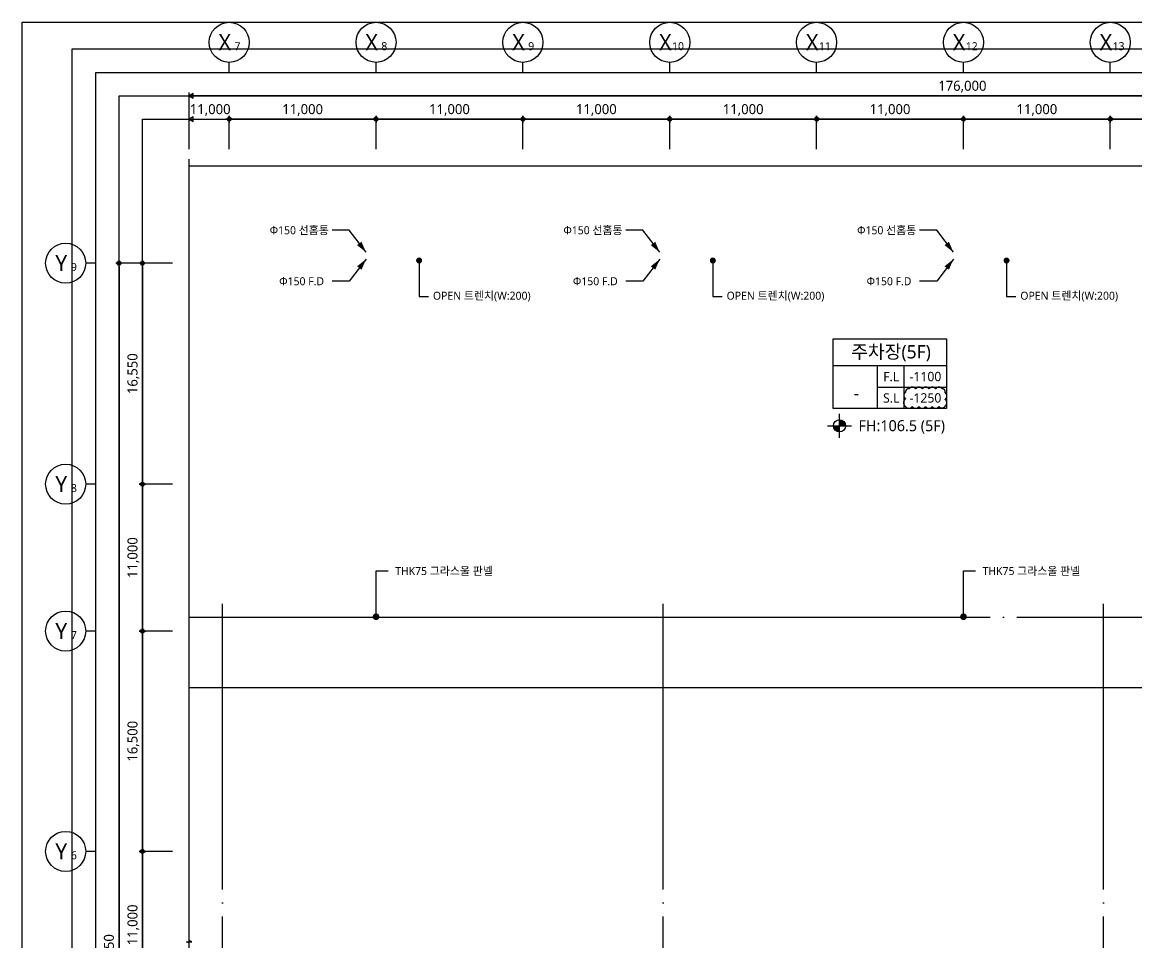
# Model space of a CAD drawing. Header units: millimetres. Extents: x 45782458 to 46215946, y 191740 to 1509539.
# Drawn here: x 46006272 to 46089677, y 404590 to 473440 of the extents above; entities that cross this region are included whole.
import ezdxf
from ezdxf.enums import TextEntityAlignment as Align

# ---------------------------------------------------------------- set-up
doc = ezdxf.new("R2010")
doc.units = ezdxf.units.MM
doc.header["$LTSCALE"] = 1000
doc.header["$MEASUREMENT"] = 0
doc.header["$PDSIZE"] = -10
doc.linetypes.add('ACAD_ISO03W100', pattern=[30, 12, -18])
doc.linetypes.add('CEN', pattern=[62, 60, -1, 0, -1])
doc.layers.get('0').update_dxf_attribs({"linetype": 'CONTINUOUS'})
doc.layers.get('Defpoints').update_dxf_attribs({"color": 171, "linetype": 'CONTINUOUS'})
for name, color, linetype in [('Center(AR)', 30, 'CEN'), ('DIM', 7, 'CONTINUOUS'), ('LED', 7, 'CONTINUOUS'), ('NDIM', 7, 'CONTINUOUS'), ('SYM', 7, 'CONTINUOUS'), ('SYM(AXIS)', 7, 'CONTINUOUS'), ('SYMBOL', 7, 'CONTINUOUS'), ('TEXT(AXIS)', 2, 'CONTINUOUS'), ('TEXT(MIN)', 7, 'CONTINUOUS'), ('TEXT(실명)', 3, 'CONTINUOUS'), ('TEXT-기입', 6, 'CONTINUOUS'), ('TITLE', 7, 'CONTINUOUS')]:
    doc.layers.add(name, color=color, linetype=linetype)
doc.layers.add('VE변경사항적용-20220616', color=10, linetype='CONTINUOUS', plot=False)
doc.styles.add('CGS', font='cgse', dxfattribs={"bigfont": 'cgs'})
doc.styles.add('TE', font='malgun_0.ttf')
doc.styles.add('궁서체', font='')
doc.styles.add('나눔바른고딕', font='NanumBarunGothic.ttf')
doc.styles.get('궁서체').set_extended_font_data('GungsuhChe')
doc.dimstyles.new('BA', dxfattribs={"dimscale": 500, "dimtxt": 3, "dimasz": 1, "dimexe": 1, "dimexo": 5, "dimgap": 0.9, "dimtad": 1, "dimdec": 0, "dimdsep": 46, "dimlunit": 6, "dimtxsty": 'TE', "dimblk": 'DDD', "dimcen": 2.5, "dimclrd": 256, "dimclre": 256, "dimclrt": 3, "dimazin": 2, "dimtfac": 1, "dimtdec": 0, "dimtix": 1, "dimtmove": 2, "dimatfit": 3, "dimldrblk": 'DDD', "dimfxl": 1, "dimtolj": 1, "dimtzin": 0, "dimarcsym": 2})
doc.dimstyles.new('CPDIM1', dxfattribs={"dimtxt": 3, "dimasz": 2.5, "dimexe": 1.25, "dimexo": 5, "dimgap": 1.5, "dimtad": 1, "dimdec": 0, "dimzin": 1, "dimdsep": 46, "dimlunit": 6, "dimtxsty": '궁서체', "dimblk1": 'Z_DOT', "dimblk2": 'Z_DOT', "dimsah": 1, "dimcen": 2.5, "dimadec": 0, "dimazin": 0, "dimtfac": 1, "dimtdec": 0, "dimtix": 1, "dimtmove": 2, "dimatfit": 3, "dimldrblk": 'Z_DOT', "dimfxl": 1, "dimtolj": 1, "dimtzin": 1, "dimarcsym": 0})
doc.dimstyles.new('NDIM 1200', dxfattribs={"dimscale": 500, "dimtxt": 3, "dimasz": 1, "dimexe": 2, "dimexo": 2, "dimgap": 1, "dimtad": 1, "dimdec": 0, "dimdsep": 46, "dimtxsty": 'CGS', "dimblk": 'DOT0', "dimcen": 1, "dimdle": 8, "dimclrd": 2, "dimclre": 2, "dimclrt": 2, "dimadec": 0, "dimazin": 0, "dimtfac": 1, "dimtdec": 0, "dimtix": 1, "dimtmove": 2, "dimatfit": 3, "dimldrblk": 'DOT0', "dimfxl": 1, "dimtolj": 1, "dimtzin": 0, "dimlwd": -1, "dimlwe": -1, "dimarcsym": 0})

# ---------------------------------------------------------------- blocks, each defined once
blk = doc.blocks.new('DDD')
at = {"layer": 'DIM', "color": 0}
for p, q in [((-1, 0), (1, 0)), ((0, -1), (0, 1))]:
    blk.add_line(p, q, dxfattribs=at)
for radius in [0.6, 0.3]:
    blk.add_circle((0, 0), radius, dxfattribs=at)
blk = doc.blocks.new('*D397')
at = {"layer": 'Defpoints', "color": 0, "ltscale": 0.4, "transparency": 16777216}
for p in [(46021772, 466190), (46021772, 462690), (46032772, 462690)]:
    blk.add_point(p, dxfattribs=at)
at = {"layer": 'NDIM', "lineweight": -2, "ltscale": 0.4, "transparency": 16777216}
for p, q in [((46021772, 463940), (46021772, 466440)), ((46032772, 463940), (46032772, 466440)), ((46032522, 466190), (46022022, 466190))]:
    blk.add_line(p, q, dxfattribs=at)
at = {"layer": 'NDIM', "lineweight": -2, "ltscale": 0.4, "transparency": 16777216, "xscale": 250, "yscale": 250, "zscale": 250, "rotation": 180}
blk.add_blockref('DDD', (46021772, 466190), dxfattribs=at)
at = {"layer": 'NDIM', "lineweight": -2, "ltscale": 0.4, "transparency": 16777216, "xscale": 250, "yscale": 250, "zscale": 250}
blk.add_blockref('DDD', (46032772, 466190), dxfattribs=at)
at = {"layer": 'NDIM', "color": 3, "ltscale": 0.4, "transparency": 16777216, "insert": (46027272, 466868), "char_height": 750, "attachment_point": 5, "style": 'TE'}
blk.add_mtext('\\A1;11,000', dxfattribs=at)
blk = doc.blocks.new('A$C2F20087E')
at = {"layer": 'SYM(AXIS)'}
blk.add_line((600, 0), (600, 300), dxfattribs=at)
blk.add_circle((600, 900), 600, dxfattribs=at)
blk = doc.blocks.new('*D398')
at = {"layer": 'Defpoints', "color": 0, "ltscale": 0.4, "transparency": 16777216}
for p in [(46032772, 466190), (46032772, 462690), (46043772, 462690)]:
    blk.add_point(p, dxfattribs=at)
at = {"layer": 'NDIM', "lineweight": -2, "ltscale": 0.4, "transparency": 16777216}
for p, q in [((46032772, 463940), (46032772, 466440)), ((46043772, 463940), (46043772, 466440)), ((46043522, 466190), (46033022, 466190))]:
    blk.add_line(p, q, dxfattribs=at)
at = {"layer": 'NDIM', "lineweight": -2, "ltscale": 0.4, "transparency": 16777216, "xscale": 250, "yscale": 250, "zscale": 250, "rotation": 180}
blk.add_blockref('DDD', (46032772, 466190), dxfattribs=at)
at = {"layer": 'NDIM', "lineweight": -2, "ltscale": 0.4, "transparency": 16777216, "xscale": 250, "yscale": 250, "zscale": 250}
blk.add_blockref('DDD', (46043772, 466190), dxfattribs=at)
at = {"layer": 'NDIM', "color": 3, "ltscale": 0.4, "transparency": 16777216, "insert": (46038272, 466868), "char_height": 750, "attachment_point": 5, "style": 'TE'}
blk.add_mtext('\\A1;11,000', dxfattribs=at)
blk = doc.blocks.new('*D399')
at = {"layer": 'Defpoints', "color": 0, "ltscale": 0.4, "transparency": 16777216}
for p in [(46043772, 466190), (46043772, 462690), (46054772, 462690)]:
    blk.add_point(p, dxfattribs=at)
at = {"layer": 'NDIM', "lineweight": -2, "ltscale": 0.4, "transparency": 16777216}
for p, q in [((46043772, 463940), (46043772, 466440)), ((46054772, 463940), (46054772, 466440)), ((46054522, 466190), (46044022, 466190))]:
    blk.add_line(p, q, dxfattribs=at)
at = {"layer": 'NDIM', "lineweight": -2, "ltscale": 0.4, "transparency": 16777216, "xscale": 250, "yscale": 250, "zscale": 250, "rotation": 180}
blk.add_blockref('DDD', (46043772, 466190), dxfattribs=at)
at = {"layer": 'NDIM', "lineweight": -2, "ltscale": 0.4, "transparency": 16777216, "xscale": 250, "yscale": 250, "zscale": 250}
blk.add_blockref('DDD', (46054772, 466190), dxfattribs=at)
at = {"layer": 'NDIM', "color": 3, "ltscale": 0.4, "transparency": 16777216, "insert": (46049272, 466868), "char_height": 750, "attachment_point": 5, "style": 'TE'}
blk.add_mtext('\\A1;11,000', dxfattribs=at)
blk = doc.blocks.new('*D400')
at = {"layer": 'Defpoints', "color": 0, "ltscale": 0.4, "transparency": 16777216}
for p in [(46054772, 466190), (46054772, 462690), (46065772, 462690)]:
    blk.add_point(p, dxfattribs=at)
at = {"layer": 'NDIM', "lineweight": -2, "ltscale": 0.4, "transparency": 16777216}
for p, q in [((46054772, 463940), (46054772, 466440)), ((46065772, 463940), (46065772, 466440)), ((46065522, 466190), (46055022, 466190))]:
    blk.add_line(p, q, dxfattribs=at)
at = {"layer": 'NDIM', "lineweight": -2, "ltscale": 0.4, "transparency": 16777216, "xscale": 250, "yscale": 250, "zscale": 250, "rotation": 180}
blk.add_blockref('DDD', (46054772, 466190), dxfattribs=at)
at = {"layer": 'NDIM', "lineweight": -2, "ltscale": 0.4, "transparency": 16777216, "xscale": 250, "yscale": 250, "zscale": 250}
blk.add_blockref('DDD', (46065772, 466190), dxfattribs=at)
at = {"layer": 'NDIM', "color": 3, "ltscale": 0.4, "transparency": 16777216, "insert": (46060272, 466868), "char_height": 750, "attachment_point": 5, "style": 'TE'}
blk.add_mtext('\\A1;11,000', dxfattribs=at)
blk = doc.blocks.new('*D401')
at = {"layer": 'Defpoints', "color": 0, "ltscale": 0.4, "transparency": 16777216}
for p in [(46065772, 466190), (46065772, 462690), (46076772, 462690)]:
    blk.add_point(p, dxfattribs=at)
at = {"layer": 'NDIM', "lineweight": -2, "ltscale": 0.4, "transparency": 16777216}
for p, q in [((46065772, 463940), (46065772, 466440)), ((46076772, 463940), (46076772, 466440)), ((46076522, 466190), (46066022, 466190))]:
    blk.add_line(p, q, dxfattribs=at)
at = {"layer": 'NDIM', "lineweight": -2, "ltscale": 0.4, "transparency": 16777216, "xscale": 250, "yscale": 250, "zscale": 250, "rotation": 180}
blk.add_blockref('DDD', (46065772, 466190), dxfattribs=at)
at = {"layer": 'NDIM', "lineweight": -2, "ltscale": 0.4, "transparency": 16777216, "xscale": 250, "yscale": 250, "zscale": 250}
blk.add_blockref('DDD', (46076772, 466190), dxfattribs=at)
at = {"layer": 'NDIM', "color": 3, "ltscale": 0.4, "transparency": 16777216, "insert": (46071272, 466868), "char_height": 750, "attachment_point": 5, "style": 'TE'}
blk.add_mtext('\\A1;11,000', dxfattribs=at)
blk = doc.blocks.new('*D402')
at = {"layer": 'Defpoints', "color": 0, "ltscale": 0.4, "transparency": 16777216}
for p in [(46076772, 466190), (46076772, 462690), (46087772, 462690)]:
    blk.add_point(p, dxfattribs=at)
at = {"layer": 'NDIM', "lineweight": -2, "ltscale": 0.4, "transparency": 16777216}
for p, q in [((46076772, 463940), (46076772, 466440)), ((46087772, 463940), (46087772, 466440)), ((46087522, 466190), (46077022, 466190))]:
    blk.add_line(p, q, dxfattribs=at)
at = {"layer": 'NDIM', "lineweight": -2, "ltscale": 0.4, "transparency": 16777216, "xscale": 250, "yscale": 250, "zscale": 250, "rotation": 180}
blk.add_blockref('DDD', (46076772, 466190), dxfattribs=at)
at = {"layer": 'NDIM', "lineweight": -2, "ltscale": 0.4, "transparency": 16777216, "xscale": 250, "yscale": 250, "zscale": 250}
blk.add_blockref('DDD', (46087772, 466190), dxfattribs=at)
at = {"layer": 'NDIM', "color": 3, "ltscale": 0.4, "transparency": 16777216, "insert": (46082272, 466868), "char_height": 750, "attachment_point": 5, "style": 'TE'}
blk.add_mtext('\\A1;11,000', dxfattribs=at)
blk = doc.blocks.new('*D403')
at = {"layer": 'Defpoints', "color": 0, "ltscale": 0.4, "transparency": 16777216}
for p in [(46087772, 466190), (46087772, 462690), (46098772, 462690)]:
    blk.add_point(p, dxfattribs=at)
at = {"layer": 'NDIM', "lineweight": -2, "ltscale": 0.4, "transparency": 16777216}
for p, q in [((46087772, 463940), (46087772, 466440)), ((46098772, 463940), (46098772, 466440)), ((46098522, 466190), (46088022, 466190))]:
    blk.add_line(p, q, dxfattribs=at)
at = {"layer": 'NDIM', "lineweight": -2, "ltscale": 0.4, "transparency": 16777216, "xscale": 250, "yscale": 250, "zscale": 250, "rotation": 180}
blk.add_blockref('DDD', (46087772, 466190), dxfattribs=at)
at = {"layer": 'NDIM', "lineweight": -2, "ltscale": 0.4, "transparency": 16777216, "xscale": 250, "yscale": 250, "zscale": 250}
blk.add_blockref('DDD', (46098772, 466190), dxfattribs=at)
at = {"layer": 'NDIM', "color": 3, "ltscale": 0.4, "transparency": 16777216, "insert": (46093272, 466868), "char_height": 750, "attachment_point": 5, "style": 'TE'}
blk.add_mtext('\\A1;11,000', dxfattribs=at)
blk = doc.blocks.new('*D411')
at = {"layer": 'Defpoints', "color": 0, "ltscale": 0.4, "transparency": 16777216}
for p in [(46018772, 411351), (46015272, 400351), (46018772, 400351)]:
    blk.add_point(p, dxfattribs=at)
at = {"layer": 'NDIM', "lineweight": -2, "ltscale": 0.4, "transparency": 16777216}
for p, q in [((46017522, 411351), (46015022, 411351)), ((46015272, 411101), (46015272, 400601)), ((46017522, 400351), (46015022, 400351))]:
    blk.add_line(p, q, dxfattribs=at)
at = {"layer": 'NDIM', "lineweight": -2, "ltscale": 0.4, "transparency": 16777216, "xscale": 250, "yscale": 250, "zscale": 250}
for p, rotation in [((46015272, 411351), 90), ((46015272, 400351), 270)]:
    blk.add_blockref('DDD', p, dxfattribs=dict(at, rotation=rotation))
at = {"layer": 'NDIM', "color": 3, "ltscale": 0.4, "transparency": 16777216, "insert": (46014595, 405851), "char_height": 750, "attachment_point": 5, "rotation": 90, "style": 'TE'}
blk.add_mtext('\\A1;11,000', dxfattribs=at)
blk = doc.blocks.new('*D412')
at = {"layer": 'Defpoints', "color": 0, "ltscale": 0.4, "transparency": 16777216}
for p in [(46018772, 427851), (46015272, 411351), (46018772, 411351)]:
    blk.add_point(p, dxfattribs=at)
at = {"layer": 'NDIM', "lineweight": -2, "ltscale": 0.4, "transparency": 16777216}
for p, q in [((46017522, 427851), (46015022, 427851)), ((46015272, 427601), (46015272, 411601)), ((46017522, 411351), (46015022, 411351))]:
    blk.add_line(p, q, dxfattribs=at)
at = {"layer": 'NDIM', "lineweight": -2, "ltscale": 0.4, "transparency": 16777216, "xscale": 250, "yscale": 250, "zscale": 250}
for p, rotation in [((46015272, 427851), 90), ((46015272, 411351), 270)]:
    blk.add_blockref('DDD', p, dxfattribs=dict(at, rotation=rotation))
at = {"layer": 'NDIM', "color": 3, "ltscale": 0.4, "transparency": 16777216, "insert": (46014595, 419601), "char_height": 750, "attachment_point": 5, "rotation": 90, "style": 'TE'}
blk.add_mtext('\\A1;16,500', dxfattribs=at)
blk = doc.blocks.new('*D413')
at = {"layer": 'Defpoints', "color": 0, "ltscale": 0.4, "transparency": 16777216}
for p in [(46018772, 438851), (46015272, 427851), (46018772, 427851)]:
    blk.add_point(p, dxfattribs=at)
at = {"layer": 'NDIM', "lineweight": -2, "ltscale": 0.4, "transparency": 16777216}
for p, q in [((46017522, 438851), (46015022, 438851)), ((46015272, 438601), (46015272, 428101)), ((46017522, 427851), (46015022, 427851))]:
    blk.add_line(p, q, dxfattribs=at)
at = {"layer": 'NDIM', "lineweight": -2, "ltscale": 0.4, "transparency": 16777216, "xscale": 250, "yscale": 250, "zscale": 250}
for p, rotation in [((46015272, 438851), 90), ((46015272, 427851), 270)]:
    blk.add_blockref('DDD', p, dxfattribs=dict(at, rotation=rotation))
at = {"layer": 'NDIM', "color": 3, "ltscale": 0.4, "transparency": 16777216, "insert": (46014595, 433351), "char_height": 750, "attachment_point": 5, "rotation": 90, "style": 'TE'}
blk.add_mtext('\\A1;11,000', dxfattribs=at)
blk = doc.blocks.new('*D414')
at = {"layer": 'Defpoints', "color": 0, "ltscale": 0.4, "transparency": 16777216}
for p in [(46018772, 455401), (46015272, 438851), (46018772, 438851)]:
    blk.add_point(p, dxfattribs=at)
at = {"layer": 'NDIM', "lineweight": -2, "ltscale": 0.4, "transparency": 16777216}
for p, q in [((46017522, 455401), (46015022, 455401)), ((46015272, 455151), (46015272, 439101)), ((46017522, 438851), (46015022, 438851))]:
    blk.add_line(p, q, dxfattribs=at)
at = {"layer": 'NDIM', "lineweight": -2, "ltscale": 0.4, "transparency": 16777216, "xscale": 250, "yscale": 250, "zscale": 250}
for p, rotation in [((46015272, 455401), 90), ((46015272, 438851), 270)]:
    blk.add_blockref('DDD', p, dxfattribs=dict(at, rotation=rotation))
at = {"layer": 'NDIM', "color": 3, "ltscale": 0.4, "transparency": 16777216, "insert": (46014595, 447126), "char_height": 750, "attachment_point": 5, "rotation": 90, "style": 'TE'}
blk.add_mtext('\\A1;16,550', dxfattribs=at)
blk = doc.blocks.new('*D415')
at = {"layer": 'Defpoints', "color": 0, "ltscale": 0.4, "transparency": 16777216}
for p in [(46018772, 455401), (46013522, 350851), (46018772, 350851)]:
    blk.add_point(p, dxfattribs=at)
at = {"layer": 'NDIM', "lineweight": -2, "ltscale": 0.4, "transparency": 16777216}
for p, q in [((46017522, 455401), (46013272, 455401)), ((46013522, 455151), (46013522, 351101)), ((46017522, 350851), (46013272, 350851))]:
    blk.add_line(p, q, dxfattribs=at)
at = {"layer": 'NDIM', "lineweight": -2, "ltscale": 0.4, "transparency": 16777216, "xscale": 250, "yscale": 250, "zscale": 250}
for p, rotation in [((46013522, 455401), 90), ((46013522, 350851), 270)]:
    blk.add_blockref('DDD', p, dxfattribs=dict(at, rotation=rotation))
at = {"layer": 'NDIM', "color": 3, "ltscale": 0.4, "transparency": 16777216, "insert": (46012828, 403351), "char_height": 750, "attachment_point": 5, "rotation": 90, "style": 'TE'}
blk.add_mtext('\\A1;104,550', dxfattribs=at)
blk = doc.blocks.new('A$C51E23882')
at = {"layer": 'TITLE'}
blk.add_lwpolyline([(8500, 0), (0, 0), (0, 5200), (8500, 5200)], close=True, dxfattribs=at)
for points in [[(8500, 3200), (0, 3200)], [(3300, 3200), (3300, 0)], [(5300, 3200), (5300, 0)], [(3300, 1600), (8500, 1600)]]:
    blk.add_lwpolyline(points, dxfattribs=at)
at = {"layer": 'TITLE', "style": '나눔바른고딕'}
for s, p in [('F.L', (4352, 2378)), ('S.L', (4352, 778))]:
    blk.add_text(s, height=700, dxfattribs=at).set_placement(p, align=Align.MIDDLE)
blk = doc.blocks.new('level')
at = {"layer": 'SYMBOL'}
for p, q in [((0, 4320), (0, -4320)), ((-4320, 0), (4320, 0))]:
    blk.add_line(p, q, dxfattribs=at)
blk.add_circle((0, 0), 2160, dxfattribs=at)
for points in [[(-2160, 0), (0, 2160), (-2127, 381), (-376, 2126)], [(-2127, 381), (-376, 2126), (-2030, 748), (-738, 2029)], [(-2030, 748), (-738, 2029), (-1859, 1104), (-1089, 1863)], [(-1859, 1104), (-1089, 1863), (-1659, 1388), (-1386, 1658)], [(0, -2160), (2160, 0), (381, -2127), (2126, -376)], [(381, -2127), (2126, -376), (748, -2030), (2029, -738)], [(748, -2030), (2029, -738), (1104, -1859), (1863, -1089)], [(1104, -1859), (1863, -1089), (1388, -1659), (1658, -1386)]]:
    blk.add_solid(points, dxfattribs=at)
at = {"layer": 'SYMBOL', "linetype": 'Continuous'}
for points in [[(0, 2160), (-2160, 0), (0, 0)], [(2160, 0), (0, 0), (0, -2160)]]:
    blk.add_solid(points, dxfattribs=at)
blk = doc.blocks.new('Z_DOT')
at = {"layer": 'DIM', "color": 0}
for p, q in [((-1, 0), (1, 0)), ((0, -1), (0, 1))]:
    blk.add_line(p, q, dxfattribs=at)
for radius in [0.5, 0.25]:
    blk.add_circle((0, 0), radius, dxfattribs=at)
blk = doc.blocks.new('DOT0')
blk.add_line((-3, 0), (3, 0))
at = {"color": 6}
blk.add_circle((0, 0), 0.75, dxfattribs=at)

msp = doc.modelspace()

# ---------------------------------------------------------------- linework, layer by layer
at = {"color": 6}
for points in [[(46018772.3, 467940.2), (46019072.3, 467767), (46019072.3, 468113.4)], [(46018772.3, 466190.2), (46019072.3, 466017), (46019072.3, 466363.4)]]:
    msp.add_lwpolyline(points, close=True, dxfattribs=at)
at = {"layer": 'Center(AR)'}
for p, q in [((46021272.3, 346490.2), (46021272.3, 429888.8)), ((46054272.3, 346490.2), (46054272.3, 429888.8)), ((46087272.3, 346490.2), (46087272.3, 429888.8)), ((46018772.3, 428888.8), (46121134.8, 428888.8))]:
    msp.add_line(p, q, dxfattribs=at)
at = {"layer": 'Defpoints'}
msp.add_line((46018772.3, 423626.3), (46142262.5, 423626.3), dxfattribs=at)
for points in [[(46182972.3, 335740.2), (46006272.3, 335740.2), (46006272.3, 473440.2), (46182972.3, 473440.2)], [(46180972.3, 337740.2), (46010022.3, 337740.2), (46010022.3, 471440.2), (46180972.3, 471440.2)], [(46179222.3, 339490.2), (46011772.3, 339490.2), (46011772.3, 469690.2), (46179222.3, 469690.2)], [(46177472.3, 341240.2), (46013522.3, 341240.2), (46013522.3, 467940.2), (46177472.3, 467940.2)], [(46175722.3, 342990.2), (46015272.3, 342990.2), (46015272.3, 466190.2), (46175722.3, 466190.2)], [(46172222.3, 346490.2), (46018772.3, 346490.2), (46018772.3, 462690.2), (46172222.3, 462690.2)], [(46143042.2, 346490.2), (46018772.3, 346490.2), (46018772.3, 462690.2), (46143042.2, 462690.2)]]:
    msp.add_lwpolyline(points, close=True, dxfattribs=at)
at = {"layer": 'LED', "ltscale": 10000}
for p, q in [((46032772.3, 432354.9), (46033672.5, 432354.9)), ((46076772.3, 432354.9), (46077672.5, 432354.9))]:
    msp.add_line(p, q, dxfattribs=at)
at = {"layer": 'LED'}
for points in [[(46032022.3, 456213.8), (46030767.6, 457866.5), (46029479.7, 457866.5)], [(46054022.3, 456213.8), (46052767.6, 457866.5), (46051479.7, 457866.5)], [(46076022.3, 456213.8), (46074767.6, 457866.5), (46073479.7, 457866.5)], [(46032022.3, 455701.3), (46030767.6, 454048.6), (46029479.7, 454048.6)], [(46054022.3, 455701.3), (46052767.6, 454048.6), (46051479.7, 454048.6)], [(46076022.3, 455701.3), (46074767.6, 454048.6), (46073479.7, 454048.6)]]:
    msp.add_lwpolyline(points, dxfattribs=at)
for points in [[(46032022.3, 456213.8), (46031352.5, 456751.6), (46031684.4, 457003.5)], [(46054022.3, 456213.8), (46053352.5, 456751.6), (46053684.4, 457003.5)], [(46076022.3, 456213.8), (46075352.5, 456751.6), (46075684.4, 457003.5)], [(46032022.3, 455701.3), (46031352.5, 455163.6), (46031684.4, 454911.6)], [(46054022.3, 455701.3), (46053352.5, 455163.6), (46053684.4, 454911.6)], [(46076022.3, 455701.3), (46075352.5, 455163.6), (46075684.4, 454911.6)]]:
    msp.add_solid(points, dxfattribs=at)
at = {"layer": 'NDIM', "ltscale": 0.4}
for p, q in [((46018772.3, 463940.2), (46018772.3, 468190.2)), ((46131522.3, 467940.2), (46018772.3, 467940.2)), ((46018772.3, 466190.2), (46021522.3, 466190.2))]:
    msp.add_line(p, q, dxfattribs=at)
at = {"layer": 'SYM', "color": 8}
msp.add_lwpolyline([(46018772.3, 345990.2), (46018772.4, 404490.2), (46018572.3, 404590.2), (46018972.3, 404590.2), (46018772.3, 404690.2), (46018772.3, 463190.2)], dxfattribs=at)
at = {"layer": 'VE변경사항적용-20220616', "linetype": 'ACAD_ISO03W100'}
msp.add_lwpolyline([(46072435.5, 444664.6, 0.5205671), (46072935.5, 444664.6, 0.5205671), (46073435.5, 444664.6, 0.5205671), (46073935.5, 444664.6, 0.5205671), (46074435.5, 444664.6, 0.5205671), (46074935.5, 444664.6, 0.5205671), (46075401, 444699.2, 0.5205671), (46075401, 445199.2, 0.5205671), (46075401, 445699.2, 0.5205671), (46075191.5, 445989.7, 0.5205671), (46074691.5, 445989.7, 0.5205671), (46074191.5, 445989.7, 0.5205671), (46073691.5, 445989.7, 0.5205671), (46073191.5, 445989.7, 0.5205671), (46072691.5, 445989.7, 0.5205671), (46072435.5, 445745.6, 0.5205671), (46072435.5, 445245.6, 0.5205671)], format="xyb", close=True, dxfattribs=at)

# ---------------------------------------------------------------- block references
at = {"xscale": 2.5, "yscale": 2.5, "zscale": 2.5}
for p in [(46020272.3, 469690.2), (46031272.3, 469690.2), (46042272.3, 469690.2), (46053272.3, 469690.2), (46064272.3, 469690.2), (46075272.3, 469690.2), (46086272.3, 469690.2)]:
    msp.add_blockref('A$C2F20087E', p, dxfattribs=at)
at = {"xscale": 2.500000000000049, "yscale": 2.500000000000049, "zscale": 2.500000000000049, "rotation": 90}
for p in [(46011772.3, 453901.3), (46011772.3, 437351.3), (46011772.3, 426351.3), (46011772.3, 409851.3)]:
    msp.add_blockref('A$C2F20087E', p, dxfattribs=at)
msp.add_blockref('A$C51E23882', (46067009.8, 444526.3))
at = {"layer": 'SYMBOL', "xscale": 0.210048437524453, "yscale": 0.210048437524453, "zscale": 0.210048437524453, "rotation": 90}
msp.add_blockref('level', (46067489.1, 443217.8), dxfattribs=at)

# ---------------------------------------------------------------- texts
at = {"layer": 'NDIM', "color": 3, "ltscale": 0.4, "char_height": 750, "attachment_point": 5, "style": 'TE'}
for s, insert in [('\\A1;176,000', (46076690.1, 468617.6)), ('\\A1;11,000', (46020347.4, 466867.6))]:
    msp.add_mtext(s, dxfattribs=dict(at, insert=insert))
at = {"layer": 'SYMBOL', "style": '나눔바른고딕'}
msp.add_text('FH:106.5 (5F)', height=825, dxfattribs=at).set_placement((46068907, 442819.7))
at = {"layer": 'TEXT(AXIS)', "style": '나눔바른고딕'}
for s, height, p in [('X', 1200, (46021443.2, 471950.1)), ('X', 1200, (46032443.2, 471950.1)), ('X', 1200, (46043443.2, 471950.1)), ('X', 1200, (46054443.2, 471950.1)), ('X', 1200, (46065443.2, 471950.1)), ('X', 1200, (46076443.2, 471950.1)), ('X', 1200, (46087443.2, 471950.1)), ('7', 600, (46022391.3, 471650.2)), ('8', 600, (46033391.3, 471650.2)), ('9', 600, (46044391.3, 471650.2)), ('10', 600, (46055391.3, 471650.2)), ('11', 600, (46066391.3, 471650.2)), ('12', 600, (46077391.3, 471650.2)), ('13', 600, (46088391.3, 471650.2)), ('Y', 1200, (46009193.2, 455411.3)), ('9', 600, (46010141.3, 455111.4)), ('Y', 1200, (46009193.2, 438861.3)), ('8', 600, (46010141.3, 438561.4)), ('Y', 1200, (46009193.2, 427861.3)), ('7', 600, (46010141.3, 427561.4)), ('Y', 1200, (46009193.2, 411361.3)), ('6', 600, (46010141.3, 411061.4))]:
    msp.add_text(s, height=height, dxfattribs=at).set_placement(p, align=Align.MIDDLE)
at = {"layer": 'TEXT(MIN)', "style": '나눔바른고딕'}
for s, p in [('Φ150 선홈통', (46029237.6, 457866.5)), ('Φ150 선홈통', (46051237.6, 457866.5)), ('Φ150 선홈통', (46073237.6, 457866.5)), ('THK75 그라스울 판넬', (46041518.9, 432352.4)), ('THK75 그라스울 판넬', (46085518.9, 432352.4))]:
    msp.add_text(s, height=600, dxfattribs=at).set_placement(p, align=Align.MIDDLE_RIGHT)
for s, p in [('Φ150 F.D', (46025518.6, 454048.6)), ('Φ150 F.D', (46047518.6, 454048.6)), ('Φ150 F.D', (46069518.6, 454048.6)), ('OPEN 트렌치(W:200)', (46037033.7, 452964.1)), ('OPEN 트렌치(W:200)', (46059033.7, 452964.1)), ('OPEN 트렌치(W:200)', (46081033.7, 452964.1))]:
    msp.add_text(s, height=600, dxfattribs=at).set_placement(p, align=Align.MIDDLE_LEFT)
at = {"layer": 'TEXT(실명)', "style": '나눔바른고딕'}
msp.add_text('주차장(5F)', height=1000, dxfattribs=at).set_placement((46071347.5, 448720.5), align=Align.MIDDLE)
at = {"layer": 'TEXT-기입', "style": '나눔바른고딕'}
for s, height, p in [('-1100', 700, (46073925.9, 446914.2)), ('-', 900, (46068751.1, 445675.8)), ('-1250', 700, (46073925.9, 445314.2))]:
    msp.add_text(s, height=height, dxfattribs=at).set_placement(p, align=Align.MIDDLE)

# ---------------------------------------------------------------- dimensions: what is measured, and where the dimension line sits
at = {"layer": 'NDIM', "ltscale": 0.4}
for base, p1, p2, angle, picture, middle in [((46021772.3, 466190.2), (46032772.3, 462690.2), (46021772.3, 462690.2), 180, '*D397', (46027272.3, 466867.6)), ((46032772.3, 466190.2), (46043772.3, 462690.2), (46032772.3, 462690.2), 180, '*D398', (46038272.3, 466867.6)), ((46043772.3, 466190.2), (46054772.3, 462690.2), (46043772.3, 462690.2), 180, '*D399', (46049272.3, 466867.6)), ((46054772.3, 466190.2), (46065772.3, 462690.2), (46054772.3, 462690.2), 180, '*D400', (46060272.3, 466867.6)), ((46065772.3, 466190.2), (46076772.3, 462690.2), (46065772.3, 462690.2), 180, '*D401', (46071272.3, 466867.6)), ((46076772.3, 466190.2), (46087772.3, 462690.2), (46076772.3, 462690.2), 180, '*D402', (46082272.3, 466867.6)), ((46087772.3, 466190.2), (46098772.3, 462690.2), (46087772.3, 462690.2), 180, '*D403', (46093272.3, 466867.6)), ((46015272.3, 438851.3), (46018772.3, 455401.3), (46018772.3, 438851.3), 270, '*D414', (46014594.9, 447126.3)), ((46015272.3, 427851.3), (46018772.3, 438851.3), (46018772.3, 427851.3), 270, '*D413', (46014594.9, 433351.3)), ((46015272.3, 411351.3), (46018772.3, 427851.3), (46018772.3, 411351.3), 270, '*D412', (46014594.9, 419601.3)), ((46015272.3, 400351.3), (46018772.3, 411351.3), (46018772.3, 400351.3), 270, '*D411', (46014594.9, 405851.3))]:
    dim = msp.add_linear_dim(base=base, p1=p1, p2=p2, angle=angle, dimstyle='BA', override={"dimscale": 250}, dxfattribs=at)
    dim.commit()
    dim.dimension.update_dxf_attribs({"geometry": picture, "text_midpoint": middle})
dim = msp.add_linear_dim(base=(46013522.3, 350851.3), p1=(46018772.3, 455401.3), p2=(46018772.3, 350851.3), angle=270, dimstyle='BA', override={"dimscale": 250}, dxfattribs=at)
dim.commit()
dim.dimension.update_dxf_attribs({"geometry": '*D415', "text_midpoint": (46012828.2, 403351.3), "dimtype": 160})

# ---------------------------------------------------------------- leaders
at = {"ltscale": 10000}
for points in [[(46036000.3, 455601.3), (46036000.3, 452893.4), (46036700.3, 452893.4)], [(46058000.3, 455601.3), (46058000.3, 452893.4), (46058700.3, 452893.4)], [(46080000.3, 455601.3), (46080000.3, 452893.4), (46080700.3, 452893.4)]]:
    msp.add_leader(points, dimstyle='CPDIM1', override={"dimtxt": 3000, "dimasz": 450, "dimgap": 1, "dimtad": 0, "dimzin": 0, "dimtxsty": 'CGS', "dimldrblk": 'Dot'}, dxfattribs=at)
at = {"layer": 'LED', "ltscale": 10000}
for points in [[(46032772.3, 428926.3), (46032772.3, 432354.9)], [(46076772.3, 428926.3), (46076772.3, 432354.9)]]:
    msp.add_leader(points, dimstyle='NDIM 1200', override={"dimasz": 1, "dimtad": 0, "dimclrd": 256, "dimldrblk": 'Dot'}, dxfattribs=at)

doc.saveas('drawing.dxf')
